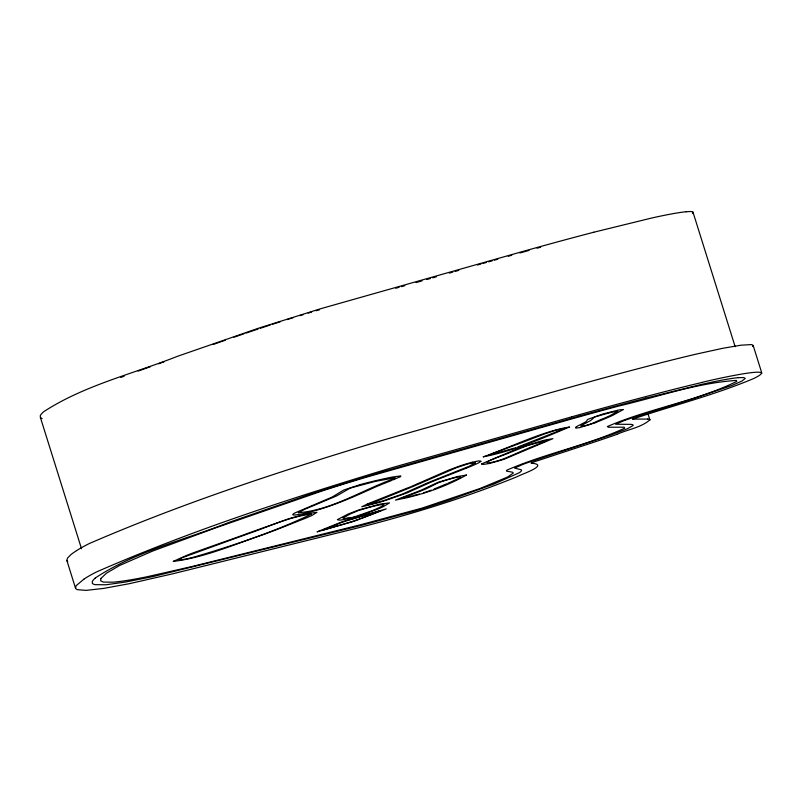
<?xml version="1.0" encoding="UTF-8"?>
<svg xmlns="http://www.w3.org/2000/svg" width="802" height="802" viewBox="0 0 802 802"><rect width="100%" height="100%" fill="white"/><g stroke="black" fill="none" stroke-linecap="round" stroke-linejoin="round"><path stroke-width="1.2" d="M752.617 346.574L753.188 345.311L751.484 344.589L740.948 345.191L722.612 348.329L696.076 354.143A322.143 23.027 -17.4 0 0 657.66 363.617M647.745 419.055L632.447 419.135L633.139 418.905A60.992 4.361 -17.4 0 1 637.079 417.631C676.036 404.719 715.986 394.404 753.87 378.454C787.003 362.213 699.524 382.704 701.94 382.454A327.737 23.428 -17.4 0 0 662.221 392.318L641.239 397.792A458.283 32.762 -17.4 0 0 571.726 416.829M480.819 461.25L478.814 460.869L472.228 462.233M547.375 440.338L545.881 441.1A45.955 3.288 -17.4 0 1 542.332 442.574L542.012 442.704M564.357 428.418L564.217 428.529A11.86 0.852 -17.4 0 1 563.094 429.08L561.49 429.772A50.346 3.599 -17.4 0 1 559.275 430.674L558.342 431.045M95.278 578.001C135.839 551.164 184.56 540.037 229.372 522.262L309.331 494.503L369.05 475.726A201.673 14.416 -17.4 0 1 384.93 471.105L578.783 416.258M692.467 213.573C694.993 210.525 687.605 211.748 686.141 211.768M576.127 427.025L575.706 428.088L579.495 427.687L594.924 422.824M322.765 530.092L341.421 522.543M488.819 455.145L492.137 453.711A62.416 4.461 -17.4 0 1 497.471 451.676L518.172 443.997A178.485 12.762 -17.4 0 0 528.849 439.957L541.972 434.905A59.047 4.221 -17.4 0 1 544.718 433.872L555.856 430.183L564.377 428.338M84.21 578.904L76.451 585.43A375.356 26.837 -17.4 0 0 75.869 586.332L75.599 588.417L77.082 589.64L86.035 590.382L103.699 588.407L129.363 583.686L172.921 573.761L353.221 529.079A265.963 19.017 -17.4 0 0 364.75 526.152C416.459 512.739 467.616 496.809 517.13 476.689C520.739 474.463 550.493 464.729 531.385 463.185M76.461 550.663L72.37 553.48A379.055 27.098 -17.4 0 0 70.766 554.753L67.649 557.961L66.797 560.237L75.508 588.167M400.048 476.799L392.639 480.067M401.01 498.393L403.085 497.561A31.619 2.256 -17.4 0 1 404.038 497.21L413.09 493.892A83.819 5.995 -17.4 0 0 417.381 492.308L419.827 491.375A40.09 2.867 -17.4 0 0 425.952 488.919L434.885 484.448A77.162 5.514 -17.4 0 1 435.486 484.137C437.872 482.102 470.343 472.599 457.721 478.844A96.451 6.897 -17.4 0 1 452.478 481.28L451.656 481.651M346.023 516.187L349.702 514.303A100.661 7.198 -17.4 0 1 350.855 513.721L358.484 510.503L368.689 507.486A34.737 2.486 -17.4 0 1 379.907 504.849L382.374 504.448M345.802 516.298L343.737 517.34A15.89 1.133 -17.4 0 0 342.995 517.861L342.975 517.992A32.832 2.346 -17.4 0 0 343.166 518.142A76.761 5.484 -17.4 0 0 348.168 518.042M380.288 510.804L380.198 510.844A17.313 1.233 -17.4 0 1 379.737 511.064L377.852 511.877A51.679 3.699 -17.4 0 1 376.459 512.458L360.93 518.423M511.285 455.636L524.989 449.621A115.979 8.291 -17.4 0 1 527.826 448.428L540.989 443.115M450.784 482.032L448.037 483.215M510.503 455.977L509.3 456.498A74.947 5.353 -17.4 0 1 504.799 458.393C491.756 463.676 472.468 466.203 504.999 454.564M411.877 486.233L448.338 470.293A60.842 4.351 -17.4 0 1 450.574 469.391L459.325 466.142A14.336 1.023 -17.4 0 1 472.278 462.213M446.854 483.726L446.253 483.977A226.274 16.18 -17.4 0 1 443.436 485.17L433.992 489.08M410.413 486.844L370.855 502.593M510.834 452.188L527.876 445.381L547.355 440.278M510.102 452.488L509.731 452.649A83.438 5.965 -17.4 0 1 506.643 453.912L505.41 454.403M367.527 503.947L361.752 506.794L378.494 502.643M391.566 480.498L383.506 483.716A124.641 8.912 -17.4 0 0 374.344 487.516C350.554 498.333 326.394 508.989 300.64 514.152A48.581 3.479 -17.4 0 1 292.961 514.854L292.76 514.643A40.762 2.917 -17.4 0 1 294.865 512.969L331.186 497.491A55.709 3.98 -17.4 0 0 332.529 496.849L343.647 490.072L360.088 484.629M465.731 468.418L436.9 479.736A108.791 7.779 -17.4 0 0 432.398 481.571A85.493 6.115 -17.4 0 0 429.942 482.603L406.784 492.999L386.103 500.268M431.386 490.132L423.656 492.809M557.691 431.306L517.831 446.995M120.791 377.471L124.12 376.218M359.897 518.794L358.855 519.175M138.185 371.075L150.515 366.634M158.545 363.777L164.28 361.732M358.143 519.425L352.188 521.47A14.296 1.023 -17.4 0 1 347.898 522.824L344.91 523.706M213.162 344.479L218.695 342.534M616.878 434.373C627.535 429.491 641.039 427.656 649.861 419.877M219.788 342.153L225.272 340.248M234.024 337.211L243.858 333.832M246.044 333.081L258.094 329.02M624.778 420.328L615.645 424.238L630.953 424.358L632.898 424.729L633.139 425.471L627.264 428.809L611.595 434.764L535.134 460.168M260.309 328.289L270.264 325M384.8 500.689L382.825 501.31M514.924 447.907L515.455 447.747M381.511 501.721L379.677 502.283M513.871 448.238L488.949 455.185M316.168 310.755L319.517 309.772M449.31 273.101L452.859 272.089M455.215 271.407L458.764 270.394M343.888 524.007L337.281 525.901A58.396 4.17 -17.4 0 0 334.183 526.804L324.95 529.51M432.749 277.843L436.298 276.83M477.501 265.011L480.839 264.058M483.075 263.417L486.413 262.454M488.669 261.813L492.097 260.84M494.373 260.189L497.801 259.216M508.247 256.249L511.776 255.257M416.027 282.585L422.012 280.89M426.794 279.537L430.383 278.515M571.736 416.829L399.005 465.691A290.174 20.742 -17.4 0 0 390.905 468.017C291.246 498.162 191.638 530.242 96.23 572.077A282.735 20.21 -17.4 0 0 84.28 578.884M401.431 286.665L404.799 285.723M395.747 288.249L399.155 287.296M418.724 494.162L419.346 493.992M417.511 494.483L413.1 495.636M593.781 232.229L652.046 217.944A205.382 14.687 -17.4 0 1 664.517 215.287L668.577 214.495A176.891 12.652 -17.4 0 1 686.201 211.748M645.78 398.143L700.848 384.569A207.648 14.847 -17.4 0 1 716.517 381.201L720.577 380.409A176.891 12.652 -17.4 0 1 738.191 377.662M657.71 363.587L632.567 370.143A458.283 32.762 -17.4 0 0 563.054 389.181L390.343 438.042A296.229 21.183 -17.4 0 0 384.379 439.747C284.51 469.741 184.871 502.132 89.152 543.616A278.404 19.91 -17.4 0 0 76.531 550.643M411.827 495.957L401.17 498.403M353.822 517.089L371.667 510.904A66.255 4.742 -17.4 0 0 381.02 506.714L383.978 504.689A26.185 1.875 -17.4 0 0 382.394 504.448M349.702 517.871L347.988 518.102M738.131 377.682L743.584 377.552L745.269 378.384L741.92 381.07L731.995 385.431L692.988 398.744A189.292 13.534 -17.4 0 1 687.454 400.499L637.259 416.268A69.092 4.942 -17.4 0 0 624.738 420.328M42.155 418.614L40.431 417.611L40.27 415.797A368.87 26.376 -17.4 0 1 43.829 411.627C84.41 385.261 132.741 373.983 177.382 356.349L258.956 328.058L318.805 309.301A185.122 13.233 -17.4 0 1 324.138 307.737L526.784 250.344A427.055 30.536 -17.4 0 1 593.801 232.219M67.739 561.641L66.847 560.518M753.228 345.662L761.89 373.311M692.938 211.989L735.143 346.675M648.016 413.992L649.821 419.757M40.431 417.611L81.513 548.718M531.385 463.165A31.699 2.266 -17.4 0 1 531.265 462.864L531.796 462.684A37.333 2.667 -17.4 0 1 535.415 461.441L589.991 443.496A141.473 10.115 -17.4 0 0 616.979 434.363M647.665 419.075A117.824 8.421 -17.4 0 1 649.941 419.847M535.155 460.168A68.731 4.912 -17.4 0 0 523.365 464.168L514.613 468.107L521.23 469.761L521.611 470.594L520.618 471.766A80.35 5.744 -17.4 0 1 519.105 472.809L493.952 484.047L450.403 499.726A81.243 5.804 -17.4 0 1 434.764 504.829A74.746 5.343 -17.4 0 1 412.689 511.566L361.441 525.37L153.272 576.498L125.653 582.021L105.964 584.778L94.596 584.648L92.42 583.525L92.26 581.711A367.376 26.265 -17.4 0 1 95.298 577.991M578.753 416.268A427.055 30.536 -17.4 0 1 645.8 398.133M353.762 517.12A27.679 1.975 -17.4 0 1 349.802 517.841M380.489 510.704A9.794 0.702 -17.4 0 0 379.917 510.864L379.336 511.034A19.078 1.363 -17.4 0 0 378.945 511.145L362.875 516.017A65.574 4.692 -17.4 0 1 357.211 517.701L350.464 519.666A35.509 2.536 -17.4 0 0 349.261 520.027L347.517 520.548A11.97 0.852 -17.4 0 0 341.401 522.543M324.96 529.51A9.544 0.682 -17.4 0 1 322.705 530.142M367.517 503.947A88.511 6.326 -17.4 0 1 370.865 502.593M480.929 461.22A42.717 3.058 -17.4 0 1 475.877 464.147L473.641 465.15A96.631 6.907 -17.4 0 1 465.691 468.428M360.128 484.608A48.411 3.459 -17.4 0 1 369.381 482.213L373.702 481.15A125.603 8.982 -17.4 0 1 392.599 477.01L400.489 475.917A22.175 1.584 -17.4 0 1 400.088 476.789M594.924 422.824A41.213 2.947 -17.4 0 0 597.991 421.621L600.838 420.479A100.34 7.178 -17.4 0 0 604.397 418.985A156.21 11.168 -17.4 0 0 612.728 415.326L623.465 409.521L618.913 409.932L602.903 413.982L587.746 419.386A45.604 3.258 -17.4 0 0 587.425 419.697L586.593 421.05A78.646 5.624 -17.4 0 1 586.372 421.291A50.295 3.599 -17.4 0 1 585.911 421.682L585.771 421.782A40.962 2.927 -17.4 0 1 584.508 422.544L577.941 425.892A49.965 3.569 -17.4 0 0 576.127 427.025M519.937 252.961A430.253 30.767 -17.4 0 1 529.029 250.424M537.099 248.189A430.253 30.767 -17.4 0 1 540.648 247.216M272.49 324.269A115.899 8.291 -17.4 0 1 280.349 321.742M287.166 319.577A115.899 8.291 -17.4 0 1 292.92 317.772M299.848 315.637A115.899 8.291 -17.4 0 1 303.407 314.554M308.138 313.131A115.899 8.291 -17.4 0 1 311.667 312.078M317.211 531.806L354.213 521.25L386.253 508.879L345.602 520.709A16.451 1.173 -17.4 0 0 341.141 522.172L317.211 531.806M483.305 456.819C512.969 451.145 541.571 438.754 569.55 426.975C541.831 431.496 511.285 447.025 483.305 456.819M298.364 512.709C331.687 510.252 362.584 489.801 394.203 478.614A15.729 1.123 -17.4 0 0 395.226 477.761L375.557 481.33L350.203 488.087L336.67 495.897L304.86 509.23L298.364 512.709M173.312 561.4C204.289 557.641 234.435 544.378 264.149 534.322A256.81 18.366 -17.4 0 0 279.447 528.538L304.65 518.593A107.498 7.689 -17.4 0 0 306.765 517.711A87.879 6.286 -17.4 0 0 309.592 516.498L310.585 516.067A69.604 4.972 -17.4 0 0 311.858 515.486L316.95 512.328L308.168 513.491L289.301 518.583L248.52 533.089A152.661 10.917 -17.4 0 1 236.389 537.51L196.38 551.706A101.333 7.248 -17.4 0 0 188.681 554.533L173.332 561.34M581.059 425.982C588.698 426.393 597.039 420.629 604.518 418.133A162.465 11.619 -17.4 0 0 609.961 415.667L617.921 411.266L612.327 412.078L594.853 416.89L590.723 420.489L581.681 425.331A43.358 3.098 -17.4 0 0 581.059 425.982M337.442 519.616L339.005 520.087A96.481 6.897 -17.4 0 0 340.89 520.047L353.121 517.821A10.356 0.742 -17.4 0 0 357.632 516.508L377.171 509.34A74.486 5.323 -17.4 0 0 383.005 506.804L389.511 502.874L379.877 504.147L359.286 509.781L348.228 513.972L337.442 519.616M311.437 514.102C274.033 531.967 233.713 545.41 193.773 557.149A38.095 2.727 -17.4 0 1 185.382 559.124L180.209 559.956L178.946 559.525A23.839 1.704 -17.4 0 1 182.275 557.691L236.57 537.952A151.488 10.827 -17.4 0 0 248.179 533.761C268.951 526.653 289.512 516.598 311.437 514.102M466.463 475.035C450.173 484.167 432.017 491.255 413.742 495.987A82.325 5.885 -17.4 0 1 407.687 497.551L395.456 500.107L420.448 490.483L438.253 482.253L457.651 476.518L466.463 475.035M481.521 463.917L483.405 464.428L489.721 463.426L503.877 459.345L552.919 438.634L545.21 440.017A33.684 2.406 -17.4 0 0 539.445 441.531L519.165 447.997L481.521 463.917M100.902 578.473L100.651 580.778L103.308 582.092L113.132 582.172A260.56 18.626 -17.4 0 0 146.766 576.818L191.598 566.613L361.331 524.558L422.554 507.967L479.706 488.629L507.596 477.03L513.32 473.05L512.538 472.208L506.553 471.125L506.533 470.313C544.799 453.481 586.773 445.641 624.758 428.128L624.136 427.205L608.327 427.245L607.365 426.544C649.209 408.418 695.685 401.421 736.737 381.451L736.386 380.419C696.397 383.045 657.83 396.98 618.923 405.992A430.253 30.767 -17.4 0 0 569.651 419.516L364.83 477.651A115.899 8.291 -17.4 0 0 323.366 490.553L216.269 527.646L152.621 551.064L119.588 565.49L106.486 573.169L100.902 578.473M475.305 462.844L469.18 466.273L427.436 482.914L402.043 494.232L382.484 500.979L367.296 505.059L412.629 486.654L456.498 467.686L468.819 463.636L475.305 462.844"/></g></svg>
